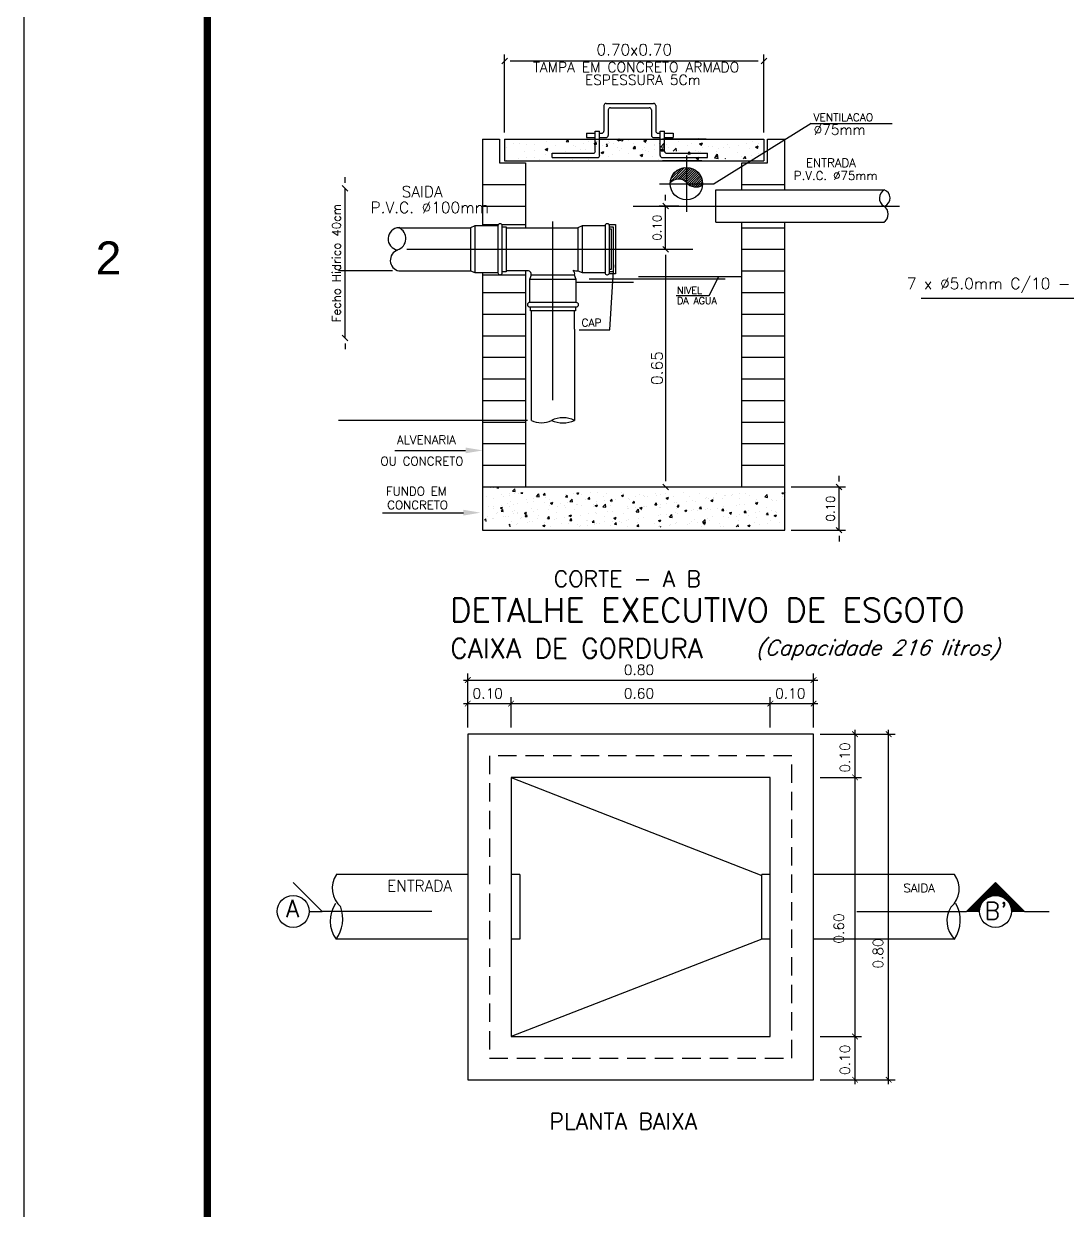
# Model space of a CAD drawing. Header units: millimetres. Extents: x 3923 to 4007, y 744 to 863.
# Drawn here: x 3923.03 to 3937.23, y 775.57 to 791.72 of the extents above; entities that cross this region are included whole.
import ezdxf
from ezdxf.enums import TextEntityAlignment as Align

# ---------------------------------------------------------------- set-up
doc = ezdxf.new("R2010")
doc.units = ezdxf.units.MM
doc.linetypes.add('CENTER2', pattern=[28.575, 19.05, -3.175, 3.175, -3.175])
doc.linetypes.add('HIDDEN', pattern=[0.375, 0.25, -0.125])
for name, color, linetype in [('A-LAYOUT', 7, 'Continuous'), ('DETALLHES_CAIXAS', 6, 'Continuous'), ("PRANCHA - PROJETU'S", 7, 'Continuous'), ('TXT_1', 2, 'Continuous'), ('TXT_2', 6, 'Continuous')]:
    doc.layers.add(name, color=color, linetype=linetype)
doc.styles.add('ADITIVOCAD', font='ROMANS.shx')
doc.styles.add('ARIAL', font='arial.ttf', dxfattribs={"height": 2})
doc.styles.add('ROMANS', font='romans__.ttf', dxfattribs={"height": 0.1})

# ---------------------------------------------------------------- blocks, each defined once
blk = doc.blocks.new('ADFSGASDFG')
at = {"layer": "PRANCHA - PROJETU'S", "color": 1}
blk.add_line((276.578, 107.346), (276.578, 47.946), dxfattribs=at)
at = {"layer": "PRANCHA - PROJETU'S", "color": 4, "const_width": 0.1}
blk.add_lwpolyline([(279.078, 106.346), (359.678, 106.346), (359.678, 48.946), (279.078, 48.946)], close=True, dxfattribs=at)
at = {"layer": "PRANCHA - PROJETU'S", "color": 50, "linetype": 'Continuous', "style": 'ARIAL'}
blk.add_text('2', height=0.45, dxfattribs=at).set_placement((277.732, 92.496), align=Align.MIDDLE)
blk = doc.blocks.new('*X1344')
at = {"color": 0}
for p, q in [((189.809, 137.783), (190.139, 138.114)), ((189.823, 137.85), (190.072, 138.1)), ((189.872, 137.952), (189.97, 138.051)), ((189.912, 137.834), (190.181, 138.103)), ((189.98, 137.849), (190.181, 138.05)), ((190.031, 137.847), (190.181, 137.997)), ((190.074, 137.837), (190.181, 137.944)), ((190.112, 137.821), (190.181, 137.891)), ((190.181, 138.103), (190.194, 138.116)), ((190.181, 138.05), (190.242, 138.111)), ((190.181, 137.997), (190.286, 138.101)), ((190.181, 137.944), (190.325, 138.087)), ((190.181, 137.891), (190.361, 138.07)), ((190.181, 137.838), (190.394, 138.05)), ((190.181, 137.785), (190.424, 138.027)), ((190.198, 137.749), (190.451, 138.001)), ((190.244, 137.741), (190.476, 137.973)), ((190.297, 137.741), (190.498, 137.942)), ((190.35, 137.741), (190.517, 137.908)), ((190.144, 137.801), (190.181, 137.838)), ((190.173, 137.776), (190.181, 137.785)), ((190.227, 137.724), (190.244, 137.741)), ((190.259, 137.703), (190.297, 137.741)), ((190.295, 137.686), (190.35, 137.741)), ((190.335, 137.673), (190.403, 137.741)), ((190.38, 137.665), (190.456, 137.741)), ((190.403, 137.741), (190.533, 137.871)), ((190.433, 137.665), (190.509, 137.741)), ((190.456, 137.741), (190.545, 137.831)), ((190.5, 137.679), (190.556, 137.735)), ((190.509, 137.741), (190.554, 137.786))]:
    blk.add_line(p, q, dxfattribs=at)
blk = doc.blocks.new('*X1342')
at = {"color": 0}
for p, q in [((101.59, 65.457), (101.923, 65.79)), ((102.251, 65.457), (101.919, 65.789)), ((101.608, 65.457), (101.932, 65.781)), ((101.626, 65.457), (101.941, 65.772)), ((101.643, 65.457), (101.95, 65.763)), ((101.661, 65.457), (101.958, 65.755)), ((101.827, 65.615), (101.787, 65.656)), ((101.839, 65.622), (101.795, 65.665)), ((101.851, 65.627), (101.804, 65.674)), ((101.864, 65.632), (101.813, 65.683)), ((101.878, 65.636), (101.822, 65.692)), ((101.892, 65.639), (101.831, 65.701)), ((101.908, 65.641), (101.84, 65.709)), ((101.847, 65.626), (101.967, 65.746)), ((101.925, 65.641), (101.848, 65.718)), ((101.944, 65.64), (101.857, 65.727)), ((101.966, 65.636), (101.866, 65.736)), ((101.874, 65.635), (101.976, 65.737)), ((101.993, 65.627), (101.875, 65.745)), ((102.035, 65.602), (101.884, 65.754)), ((102.198, 65.457), (101.893, 65.762)), ((101.897, 65.64), (101.985, 65.728)), ((102.216, 65.457), (101.901, 65.771)), ((102.233, 65.457), (101.91, 65.78)), ((101.916, 65.641), (101.994, 65.719)), ((101.933, 65.641), (102.003, 65.71)), ((101.949, 65.639), (102.011, 65.702)), ((101.964, 65.636), (102.02, 65.693)), ((101.978, 65.633), (102.029, 65.684)), ((101.991, 65.628), (102.038, 65.675)), ((102.003, 65.622), (102.047, 65.666)), ((102.015, 65.616), (102.056, 65.657)), ((102.025, 65.609), (102.065, 65.649)), ((101.703, 65.457), (101.645, 65.515)), ((101.721, 65.457), (101.654, 65.524)), ((101.737, 65.458), (101.663, 65.533)), ((101.738, 65.475), (101.672, 65.541)), ((101.679, 65.457), (101.753, 65.531)), ((101.74, 65.49), (101.68, 65.55)), ((101.744, 65.505), (101.689, 65.559)), ((101.748, 65.518), (101.698, 65.568)), ((101.753, 65.531), (101.707, 65.577)), ((101.759, 65.543), (101.716, 65.586)), ((101.765, 65.554), (101.725, 65.594)), ((101.772, 65.565), (101.733, 65.603)), ((101.78, 65.575), (101.742, 65.612)), ((101.788, 65.584), (101.751, 65.621)), ((101.797, 65.593), (101.76, 65.63)), ((101.807, 65.601), (101.769, 65.639)), ((101.817, 65.609), (101.778, 65.648)), ((102.036, 65.602), (102.073, 65.64)), ((102.045, 65.594), (102.082, 65.631)), ((102.054, 65.585), (102.091, 65.622)), ((102.062, 65.576), (102.1, 65.613)), ((102.18, 65.457), (102.067, 65.571)), ((102.07, 65.566), (102.109, 65.604)), ((102.077, 65.555), (102.118, 65.595)), ((102.084, 65.544), (102.126, 65.587)), ((102.09, 65.532), (102.135, 65.578)), ((102.163, 65.457), (102.092, 65.528)), ((102.095, 65.52), (102.144, 65.569)), ((102.099, 65.506), (102.153, 65.56)), ((102.102, 65.492), (102.162, 65.551)), ((102.105, 65.477), (102.171, 65.542)), ((102.106, 65.46), (102.179, 65.534)), ((102.121, 65.457), (102.188, 65.525)), ((102.138, 65.457), (102.197, 65.516)), ((101.597, 65.457), (101.592, 65.462)), ((101.615, 65.457), (101.601, 65.471)), ((101.632, 65.457), (101.61, 65.48)), ((101.65, 65.457), (101.619, 65.488)), ((101.668, 65.457), (101.627, 65.497)), ((101.685, 65.457), (101.636, 65.506)), ((101.696, 65.457), (101.744, 65.504)), ((101.714, 65.457), (101.739, 65.482)), ((101.732, 65.457), (101.737, 65.463)), ((102.145, 65.457), (102.1, 65.502)), ((102.127, 65.457), (102.104, 65.48)), ((102.109, 65.457), (102.106, 65.461)), ((102.156, 65.457), (102.206, 65.507)), ((102.174, 65.457), (102.215, 65.498)), ((102.191, 65.457), (102.224, 65.489)), ((102.209, 65.457), (102.232, 65.481)), ((102.227, 65.457), (102.241, 65.472)), ((102.244, 65.457), (102.25, 65.463))]:
    blk.add_line(p, q, dxfattribs=at)

msp = doc.modelspace()

# ---------------------------------------------------------------- linework, layer by layer
at = {"layer": 'A-LAYOUT', "linetype": 'ByBlock'}
for p, q in [((3929.612, 791.254), (3929.535, 791.177)), ((3929.574, 790.239), (3929.574, 791.304)), ((3929.65, 791.215), (3933.026, 791.215)), ((3933.065, 791.177), (3933.141, 791.254)), ((3933.103, 790.239), (3933.103, 791.304)), ((3927.402, 789.557), (3927.402, 789.633)), ((3927.364, 789.519), (3927.44, 789.442)), ((3927.402, 787.444), (3927.402, 789.48)), ((3931.765, 789.315), (3931.765, 789.392)), ((3931.943, 789.239), (3931.677, 789.239)), ((3931.727, 789.277), (3931.804, 789.201)), ((3931.765, 788.651), (3931.765, 789.239)), ((3931.694, 788.651), (3931.854, 788.651)), ((3931.694, 788.651), (3931.854, 788.651)), ((3931.804, 788.612), (3931.727, 788.689)), ((3931.804, 788.612), (3931.727, 788.689)), ((3931.765, 788.574), (3931.765, 785.492)), ((3931.765, 788.574), (3931.765, 788.498)), ((3928.047, 788.357), (3927.314, 788.357)), ((3927.44, 787.406), (3927.364, 787.482)), ((3927.402, 787.368), (3927.402, 787.291)), ((3929.886, 786.32), (3927.314, 786.32)), ((3934.125, 785.491), (3934.125, 785.567)), ((3931.727, 785.454), (3931.804, 785.377)), ((3931.757, 785.416), (3931.854, 785.416)), ((3933.474, 785.414), (3934.213, 785.414)), ((3934.087, 785.453), (3934.163, 785.376)), ((3934.125, 784.826), (3934.125, 785.414)), ((3934.163, 784.788), (3934.087, 784.864)), ((3933.474, 784.826), (3934.213, 784.826)), ((3934.125, 784.75), (3934.125, 784.673)), ((3929.014, 782.786), (3933.837, 782.786)), ((3929.073, 782.137), (3929.073, 782.874)), ((3933.778, 782.137), (3933.778, 782.874)), ((3929.014, 782.465), (3929.72, 782.465)), ((3929.073, 782.137), (3929.073, 782.553)), ((3929.602, 782.465), (3933.249, 782.465)), ((3929.661, 782.137), (3929.661, 782.553)), ((3929.661, 782.137), (3929.661, 782.553)), ((3933.131, 782.465), (3933.837, 782.465)), ((3933.19, 782.137), (3933.19, 782.553)), ((3933.19, 782.137), (3933.19, 782.553)), ((3933.778, 782.137), (3933.778, 782.553)), ((3933.867, 782.049), (3934.431, 782.049)), ((3933.867, 782.049), (3934.889, 782.049)), ((3934.343, 781.402), (3934.343, 782.107)), ((3934.8, 777.284), (3934.8, 782.107)), ((3934.343, 777.873), (3934.343, 781.519)), ((3933.867, 781.46), (3934.431, 781.46)), ((3933.867, 781.46), (3934.431, 781.46)), ((3933.867, 777.931), (3934.431, 777.931)), ((3933.867, 777.931), (3934.431, 777.931)), ((3934.343, 777.284), (3934.343, 777.99)), ((3933.867, 777.343), (3934.431, 777.343)), ((3933.867, 777.343), (3934.889, 777.343))]:
    msp.add_line(p, q, dxfattribs=at)
at = {"layer": 'A-LAYOUT'}
for p, q in [((3930.926, 790.607), (3930.926, 790.261)), ((3930.955, 790.637), (3931.602, 790.637)), ((3930.985, 790.548), (3930.985, 790.202)), ((3931.014, 790.578), (3931.543, 790.578)), ((3931.573, 790.548), (3931.573, 790.202)), ((3931.632, 790.607), (3931.632, 790.261)), ((3933.744, 790.362), (3932.426, 789.544)), ((3933.744, 790.362), (3934.846, 790.363)), ((3930.69, 790.232), (3930.808, 790.232)), ((3930.69, 790.232), (3930.69, 790.173)), ((3930.808, 790.261), (3930.867, 790.261)), ((3930.808, 789.988), (3930.808, 790.261)), ((3930.867, 789.929), (3930.867, 790.261)), ((3930.867, 790.232), (3930.896, 790.232)), ((3931.661, 790.232), (3931.69, 790.232)), ((3931.69, 790.261), (3931.749, 790.261)), ((3931.69, 789.929), (3931.69, 790.261)), ((3931.749, 789.988), (3931.749, 790.261)), ((3931.749, 790.232), (3931.867, 790.232)), ((3931.867, 790.232), (3931.867, 790.173)), ((3929.6, 790.041), (3929.6, 790.041)), ((3929.646, 790.146), (3929.646, 790.146)), ((3929.695, 790.091), (3929.695, 790.091)), ((3929.782, 790.089), (3929.782, 790.089)), ((3929.871, 790.078), (3929.871, 790.078)), ((3929.977, 790.079), (3929.977, 790.079)), ((3930.065, 790.147), (3930.065, 790.147)), ((3930.091, 790.142), (3930.091, 790.142)), ((3930.139, 790.112), (3930.139, 790.112)), ((3930.148, 790.139), (3930.148, 790.139)), ((3930.26, 790.068), (3930.26, 790.068)), ((3930.413, 790.117), (3930.439, 790.147)), ((3930.413, 790.117), (3930.445, 790.114)), ((3930.431, 790.127), (3930.431, 790.127)), ((3930.445, 790.114), (3930.439, 790.147)), ((3930.509, 790.069), (3930.509, 790.069)), ((3930.543, 790.056), (3930.543, 790.056)), ((3930.641, 790.087), (3930.641, 790.087)), ((3930.69, 790.173), (3930.808, 790.173)), ((3930.714, 790.115), (3930.714, 790.115)), ((3930.793, 790.084), (3930.819, 790.114)), ((3930.793, 790.084), (3930.825, 790.081)), ((3930.825, 790.081), (3930.819, 790.114)), ((3930.825, 790.044), (3930.825, 790.044)), ((3930.842, 790.113), (3930.842, 790.113)), ((3930.867, 790.173), (3930.955, 790.173)), ((3930.911, 790.063), (3930.911, 790.063)), ((3930.947, 790.047), (3930.947, 790.047)), ((3930.956, 790.071), (3930.97, 790.087)), ((3930.956, 790.056), (3930.976, 790.054)), ((3930.976, 790.054), (3930.97, 790.087)), ((3930.991, 790.123), (3930.991, 790.123)), ((3930.993, 790.093), (3930.993, 790.093)), ((3930.996, 790.103), (3930.996, 790.103)), ((3931.05, 790.097), (3931.05, 790.097)), ((3931.104, 790.146), (3931.124, 790.154)), ((3931.104, 790.146), (3931.13, 790.128)), ((3931.108, 790.032), (3931.108, 790.032)), ((3931.13, 790.128), (3931.139, 790.154)), ((3931.135, 790.135), (3931.153, 790.154)), ((3931.135, 790.135), (3931.182, 790.127)), ((3931.182, 790.127), (3931.179, 790.154)), ((3931.265, 790.13), (3931.265, 790.13)), ((3931.324, 790.024), (3931.35, 790.054)), ((3931.333, 790.085), (3931.333, 790.085)), ((3931.356, 790.021), (3931.35, 790.054)), ((3931.467, 790.128), (3931.504, 790.142)), ((3931.467, 790.128), (3931.493, 790.11)), ((3931.476, 790.042), (3931.476, 790.042)), ((3931.493, 790.11), (3931.504, 790.142)), ((3931.5, 790.086), (3931.5, 790.086)), ((3931.602, 790.173), (3931.69, 790.173)), ((3931.608, 790.06), (3931.608, 790.06)), ((3931.616, 790.073), (3931.616, 790.073)), ((3931.675, 790.089), (3931.675, 790.089)), ((3931.7, 790.047), (3931.741, 790.09)), ((3931.7, 790.047), (3931.747, 790.04)), ((3932.315, 790.151), (3931.723, 790.151)), ((3931.747, 790.04), (3931.741, 790.09)), ((3931.745, 790.155), (3931.745, 790.155)), ((3931.749, 790.173), (3931.867, 790.173)), ((3931.783, 790.074), (3931.783, 790.074)), ((3931.806, 790.043), (3931.806, 790.043)), ((3931.878, 790.172), (3931.878, 790.172)), ((3931.942, 790.123), (3931.942, 790.123)), ((3932.065, 790.062), (3932.065, 790.062)), ((3932.115, 790.096), (3932.115, 790.096)), ((3932.217, 790.163), (3932.217, 790.163)), ((3932.228, 790.086), (3932.265, 790.1)), ((3932.228, 790.086), (3932.254, 790.068)), ((3932.254, 790.068), (3932.265, 790.1)), ((3932.273, 790.034), (3932.273, 790.034)), ((3932.348, 790.05), (3932.348, 790.05)), ((3932.406, 790.051), (3932.406, 790.051)), ((3932.424, 790.149), (3932.424, 790.149)), ((3932.55, 790.033), (3932.55, 790.033)), ((3932.606, 790.078), (3932.606, 790.078)), ((3932.631, 790.038), (3932.631, 790.038)), ((3932.75, 790.058), (3932.75, 790.058)), ((3932.859, 790.086), (3932.859, 790.086)), ((3932.941, 790.122), (3932.941, 790.122)), ((3932.988, 790.043), (3933.025, 790.058)), ((3932.988, 790.043), (3933.015, 790.026)), ((3933.015, 790.025), (3933.025, 790.057)), ((3933.025, 790.097), (3933.025, 790.097)), ((3929.761, 789.882), (3929.761, 789.882)), ((3929.841, 789.981), (3929.841, 789.981)), ((3929.865, 789.902), (3929.865, 789.902)), ((3929.974, 789.999), (3929.974, 789.999)), ((3929.985, 789.904), (3929.985, 789.904)), ((3930.043, 789.87), (3930.043, 789.87)), ((3930.127, 790.011), (3930.164, 790.026)), ((3930.127, 790.011), (3930.153, 789.994)), ((3930.132, 789.936), (3930.132, 789.936)), ((3930.153, 789.993), (3930.164, 790.025)), ((3930.174, 790.025), (3930.174, 790.025)), ((3930.22, 789.9), (3930.22, 789.959)), ((3930.22, 789.959), (3930.779, 789.959)), ((3930.22, 789.9), (3930.838, 789.9)), ((3930.293, 789.957), (3930.293, 789.957)), ((3930.407, 789.976), (3930.407, 789.976)), ((3930.502, 789.878), (3930.502, 789.878)), ((3930.602, 790.01), (3930.602, 790.01)), ((3930.679, 790.013), (3930.679, 790.013)), ((3930.702, 789.904), (3930.702, 789.904)), ((3930.712, 789.877), (3930.712, 789.877)), ((3930.888, 789.969), (3930.925, 789.983)), ((3930.888, 789.969), (3930.908, 789.955)), ((3930.915, 789.955), (3930.925, 789.983)), ((3930.987, 789.917), (3930.987, 789.917)), ((3931.037, 789.948), (3931.037, 789.948)), ((3931.141, 789.998), (3931.141, 789.998)), ((3931.162, 790.026), (3931.162, 790.026)), ((3931.259, 789.954), (3931.259, 789.954)), ((3931.324, 790.024), (3931.356, 790.021)), ((3931.42, 789.933), (3931.457, 789.947)), ((3931.42, 789.933), (3931.446, 789.915)), ((3931.445, 790.014), (3931.445, 790.014)), ((3931.446, 789.915), (3931.457, 789.947)), ((3931.497, 789.99), (3931.497, 789.99)), ((3931.526, 789.988), (3931.526, 789.988)), ((3931.587, 789.913), (3931.587, 789.913)), ((3931.612, 790.015), (3931.612, 790.015)), ((3931.67, 789.878), (3931.67, 789.878)), ((3931.689, 789.986), (3931.711, 790.012)), ((3931.704, 789.991), (3931.729, 790.021)), ((3931.704, 789.991), (3931.736, 789.988)), ((3931.716, 789.986), (3931.711, 790.012)), ((3931.72, 789.9), (3932.337, 789.9)), ((3931.727, 790.002), (3931.727, 790.002)), ((3931.736, 789.988), (3931.729, 790.021)), ((3931.779, 789.959), (3932.337, 789.959)), ((3931.869, 789.986), (3931.908, 790.027)), ((3931.894, 790.003), (3931.894, 790.003)), ((3931.912, 789.986), (3931.908, 790.027)), ((3931.939, 789.99), (3931.939, 789.99)), ((3932.065, 789.949), (3932.091, 789.979)), ((3932.065, 789.949), (3932.097, 789.946)), ((3932.066, 789.889), (3932.066, 789.889)), ((3932.097, 789.946), (3932.091, 789.979)), ((3932.177, 789.991), (3932.177, 789.991)), ((3932.181, 789.891), (3932.213, 789.903)), ((3932.181, 789.891), (3932.207, 789.873)), ((3932.207, 789.873), (3932.217, 789.903)), ((3932.211, 789.987), (3932.211, 789.987)), ((3932.242, 789.98), (3932.242, 789.98)), ((3932.337, 789.9), (3932.337, 789.959)), ((3932.431, 789.896), (3932.473, 789.939)), ((3932.431, 789.896), (3932.479, 789.889)), ((3932.445, 789.915), (3932.471, 789.946)), ((3932.445, 789.915), (3932.477, 789.913)), ((3932.46, 789.979), (3932.46, 789.979)), ((3932.477, 789.912), (3932.471, 789.946)), ((3932.479, 789.889), (3932.473, 789.939)), ((3932.482, 790.024), (3932.482, 790.024)), ((3932.574, 789.884), (3932.581, 789.887)), ((3932.58, 789.884), (3932.581, 789.887)), ((3932.742, 789.967), (3932.742, 789.967)), ((3932.801, 789.913), (3932.801, 789.913)), ((3932.826, 789.884), (3932.85, 789.912)), ((3932.855, 789.884), (3932.85, 789.912)), ((3932.913, 790.026), (3932.913, 790.026)), ((3932.934, 789.93), (3932.934, 789.93)), ((3933.018, 789.921), (3933.018, 789.921)), ((3933.025, 789.955), (3933.025, 789.955)), ((3929.593, 789.865), (3929.593, 789.865)), ((3929.715, 789.853), (3929.719, 789.855)), ((3929.719, 789.853), (3929.719, 789.855)), ((3930.326, 789.858), (3930.326, 789.858)), ((3930.369, 789.86), (3930.369, 789.86)), ((3931.278, 789.86), (3931.278, 789.86)), ((3932.256, 789.857), (3931.723, 789.857)), ((3932.449, 789.459), (3934.743, 789.459)), ((3932.449, 789.018), (3932.449, 789.459)), ((3929.17, 788.968), (3929.17, 788.333)), ((3929.271, 788.989), (3929.488, 788.989)), ((3930.628, 788.968), (3930.628, 788.333)), ((3932.449, 789.018), (3934.743, 789.018)), ((3931.007, 787.554), (3931.061, 788.44)), ((3931.396, 788.279), (3932.8, 788.279)), ((3932.359, 788.021), (3932.49, 788.279)), ((3930.549, 788.238), (3929.914, 788.238)), ((3930.549, 788.203), (3931.33, 788.203)), ((3930.725, 788.247), (3932.574, 788.247)), ((3931.907, 788.021), (3932.359, 788.021)), ((3935.243, 787.983), (3937.851, 787.983)), ((3929.937, 787.814), (3929.937, 786.321)), ((3930.526, 787.561), (3930.526, 787.814)), ((3930.526, 787.561), (3930.526, 786.321)), ((3930.588, 787.554), (3931.007, 787.554)), ((3928.079, 785.912), (3929.043, 785.912)), ((3929.378, 785.402), (3929.378, 785.402)), ((3929.428, 785.403), (3929.428, 785.403)), ((3929.468, 785.403), (3929.476, 785.412)), ((3929.468, 785.403), (3929.494, 785.401)), ((3929.494, 785.401), (3929.492, 785.412)), ((3929.68, 785.357), (3929.713, 785.391)), ((3929.68, 785.357), (3929.718, 785.351)), ((3929.718, 785.351), (3929.713, 785.391)), ((3929.331, 785.29), (3929.331, 785.29)), ((3929.423, 785.262), (3929.423, 785.262)), ((3929.538, 785.311), (3929.538, 785.311)), ((3929.557, 785.28), (3929.557, 785.28)), ((3929.607, 785.192), (3929.607, 785.192)), ((3929.64, 785.292), (3929.64, 785.292)), ((3929.644, 785.325), (3929.644, 785.325)), ((3929.658, 785.219), (3929.658, 785.219)), ((3929.705, 785.331), (3929.705, 785.331)), ((3929.75, 785.191), (3929.75, 785.191)), ((3929.756, 785.332), (3929.756, 785.332)), ((3929.796, 785.332), (3929.804, 785.341)), ((3929.796, 785.332), (3929.821, 785.33)), ((3929.821, 785.329), (3929.819, 785.341)), ((3929.866, 785.24), (3929.866, 785.24)), ((3929.884, 785.209), (3929.884, 785.209)), ((3929.968, 785.221), (3929.968, 785.221)), ((3929.972, 785.254), (3929.972, 785.254)), ((3930.008, 785.286), (3930.041, 785.32)), ((3930.008, 785.286), (3930.045, 785.28)), ((3930.045, 785.28), (3930.041, 785.32)), ((3930.1, 785.305), (3930.12, 785.33)), ((3930.1, 785.305), (3930.125, 785.303)), ((3930.11, 785.2), (3930.11, 785.2)), ((3930.125, 785.303), (3930.12, 785.329)), ((3930.132, 785.275), (3930.132, 785.275)), ((3930.182, 785.248), (3930.182, 785.248)), ((3930.199, 785.195), (3930.229, 785.207)), ((3930.199, 785.195), (3930.22, 785.181)), ((3930.22, 785.181), (3930.229, 785.207)), ((3930.336, 785.19), (3930.336, 785.19)), ((3930.4, 785.31), (3930.4, 785.31)), ((3930.402, 785.279), (3930.402, 785.279)), ((3930.403, 785.279), (3930.424, 785.303)), ((3930.403, 785.279), (3930.429, 785.276)), ((3930.429, 785.276), (3930.424, 785.303)), ((3930.428, 785.206), (3930.428, 785.206)), ((3930.46, 785.216), (3930.493, 785.25)), ((3930.46, 785.216), (3930.497, 785.21)), ((3930.497, 785.21), (3930.493, 785.25)), ((3930.506, 785.324), (3930.506, 785.324)), ((3930.555, 785.332), (3930.578, 785.341)), ((3930.555, 785.332), (3930.576, 785.318)), ((3930.576, 785.318), (3930.584, 785.341)), ((3930.619, 785.309), (3930.619, 785.309)), ((3930.675, 785.248), (3930.675, 785.248)), ((3930.707, 785.252), (3930.728, 785.276)), ((3930.707, 785.252), (3930.732, 785.25)), ((3930.732, 785.25), (3930.728, 785.276)), ((3930.736, 785.339), (3930.736, 785.339)), ((3930.822, 785.214), (3930.822, 785.214)), ((3930.828, 785.195), (3930.828, 785.195)), ((3930.833, 785.336), (3930.833, 785.336)), ((3930.922, 785.29), (3930.922, 785.29)), ((3930.928, 785.228), (3930.928, 785.228)), ((3930.962, 785.329), (3930.962, 785.329)), ((3931.011, 785.225), (3931.031, 785.25)), ((3931.011, 785.225), (3931.036, 785.223)), ((3931.024, 785.197), (3931.024, 785.197)), ((3931.036, 785.223), (3931.031, 785.25)), ((3931.048, 785.227), (3931.048, 785.227)), ((3931.088, 785.249), (3931.088, 785.249)), ((3931.164, 785.298), (3931.193, 785.309)), ((3931.164, 785.298), (3931.185, 785.284)), ((3931.169, 785.333), (3931.169, 785.333)), ((3931.185, 785.284), (3931.193, 785.309)), ((3931.188, 785.32), (3931.188, 785.32)), ((3931.265, 785.257), (3931.265, 785.257)), ((3931.271, 785.24), (3931.271, 785.24)), ((3931.315, 785.199), (3931.335, 785.223)), ((3931.315, 785.199), (3931.34, 785.197)), ((3931.34, 785.197), (3931.335, 785.223)), ((3931.356, 785.284), (3931.356, 785.284)), ((3931.414, 785.31), (3931.414, 785.31)), ((3931.462, 785.298), (3931.462, 785.298)), ((3931.479, 785.284), (3931.479, 785.284)), ((3931.518, 785.282), (3931.518, 785.282)), ((3931.618, 785.172), (3931.639, 785.197)), ((3931.622, 785.319), (3931.622, 785.319)), ((3931.644, 785.17), (3931.639, 785.197)), ((3931.64, 785.301), (3931.64, 785.301)), ((3931.699, 785.316), (3931.699, 785.316)), ((3931.765, 785.325), (3931.765, 785.325)), ((3931.772, 785.264), (3931.802, 785.276)), ((3931.772, 785.264), (3931.793, 785.25)), ((3931.778, 785.187), (3931.778, 785.187)), ((3931.793, 785.25), (3931.802, 785.275)), ((3931.866, 785.291), (3931.866, 785.291)), ((3931.884, 785.201), (3931.884, 785.201)), ((3931.911, 785.205), (3931.911, 785.205)), ((3932.003, 785.339), (3932.003, 785.339)), ((3932.045, 785.222), (3932.045, 785.222)), ((3932.092, 785.282), (3932.092, 785.282)), ((3932.125, 785.232), (3932.125, 785.232)), ((3932.173, 785.219), (3932.173, 785.219)), ((3932.229, 785.329), (3932.229, 785.329)), ((3932.312, 785.257), (3932.312, 785.257)), ((3932.319, 785.272), (3932.319, 785.272)), ((3932.345, 785.264), (3932.345, 785.264)), ((3932.381, 785.23), (3932.41, 785.242)), ((3932.381, 785.23), (3932.402, 785.216)), ((3932.402, 785.216), (3932.41, 785.242)), ((3932.418, 785.271), (3932.418, 785.271)), ((3932.42, 785.261), (3932.42, 785.261)), ((3932.455, 785.319), (3932.455, 785.319)), ((3932.545, 785.263), (3932.545, 785.263)), ((3932.563, 785.293), (3932.563, 785.293)), ((3932.579, 785.292), (3932.579, 785.292)), ((3932.667, 785.304), (3932.667, 785.304)), ((3932.681, 785.31), (3932.681, 785.31)), ((3932.771, 785.253), (3932.771, 785.253)), ((3932.777, 785.32), (3932.777, 785.32)), ((3932.846, 785.328), (3932.846, 785.328)), ((3932.907, 785.3), (3932.907, 785.3)), ((3932.989, 785.196), (3933.019, 785.208)), ((3932.989, 785.196), (3933.01, 785.182)), ((3932.991, 785.211), (3932.991, 785.211)), ((3932.997, 785.244), (3932.997, 785.244)), ((3933.001, 785.196), (3933.001, 785.196)), ((3933.01, 785.182), (3933.019, 785.208)), ((3933.115, 785.278), (3933.148, 785.312)), ((3933.115, 785.278), (3933.153, 785.272)), ((3933.134, 785.291), (3933.134, 785.291)), ((3933.153, 785.272), (3933.148, 785.312)), ((3933.209, 785.241), (3933.209, 785.241)), ((3933.223, 785.234), (3933.223, 785.234)), ((3933.269, 785.231), (3933.269, 785.231)), ((3933.345, 785.333), (3933.366, 785.341)), ((3933.345, 785.333), (3933.366, 785.319)), ((3933.36, 785.281), (3933.36, 785.281)), ((3933.366, 785.319), (3933.374, 785.341)), ((3933.375, 785.245), (3933.375, 785.245)), ((3933.382, 785.331), (3933.39, 785.341)), ((3933.382, 785.331), (3933.394, 785.33)), ((3927.912, 785.064), (3929.012, 785.064)), ((3929.36, 785.15), (3929.36, 785.15)), ((3929.418, 785.121), (3929.418, 785.121)), ((3929.427, 785.144), (3929.427, 785.144)), ((3929.462, 785.057), (3929.462, 785.057)), ((3929.474, 785.064), (3929.474, 785.064)), ((3929.516, 785.13), (3929.546, 785.141)), ((3929.516, 785.13), (3929.537, 785.116)), ((3929.527, 785.084), (3929.548, 785.109)), ((3929.527, 785.084), (3929.553, 785.082)), ((3929.533, 785.158), (3929.533, 785.158)), ((3929.537, 785.116), (3929.546, 785.141)), ((3929.553, 785.082), (3929.548, 785.109)), ((3929.635, 785.151), (3929.635, 785.151)), ((3929.687, 785.078), (3929.687, 785.078)), ((3929.693, 785.179), (3929.693, 785.179)), ((3929.701, 785.054), (3929.701, 785.054)), ((3929.709, 785.099), (3929.709, 785.099)), ((3929.745, 785.05), (3929.745, 785.05)), ((3929.754, 785.073), (3929.754, 785.073)), ((3929.843, 785.059), (3929.873, 785.07)), ((3929.843, 785.059), (3929.864, 785.045)), ((3929.855, 785.013), (3929.875, 785.038)), ((3929.86, 785.087), (3929.86, 785.087)), ((3929.864, 785.045), (3929.873, 785.07)), ((3929.88, 785.011), (3929.875, 785.037)), ((3929.934, 785.121), (3929.934, 785.121)), ((3929.963, 785.08), (3929.963, 785.08)), ((3930.021, 785.108), (3930.021, 785.108)), ((3930.036, 785.028), (3930.036, 785.028)), ((3930.177, 785.107), (3930.177, 785.107)), ((3930.181, 785.163), (3930.181, 785.163)), ((3930.283, 785.07), (3930.283, 785.07)), ((3930.288, 785.143), (3930.288, 785.143)), ((3930.394, 785.157), (3930.394, 785.157)), ((3930.397, 785.138), (3930.397, 785.138)), ((3930.452, 785.025), (3930.482, 785.036)), ((3930.452, 785.025), (3930.473, 785.011)), ((3930.473, 785.011), (3930.482, 785.036)), ((3930.53, 785.113), (3930.53, 785.113)), ((3930.555, 785.178), (3930.555, 785.178)), ((3930.563, 785.181), (3930.563, 785.181)), ((3930.609, 785.027), (3930.609, 785.027)), ((3930.614, 785.168), (3930.614, 785.168)), ((3930.711, 785.047), (3930.711, 785.047)), ((3930.777, 785.155), (3930.777, 785.155)), ((3930.789, 785.171), (3930.789, 785.171)), ((3930.808, 785.161), (3930.837, 785.173)), ((3930.808, 785.161), (3930.829, 785.147)), ((3930.817, 785.06), (3930.817, 785.06)), ((3930.823, 785.054), (3930.823, 785.054)), ((3930.829, 785.147), (3930.837, 785.173)), ((3930.912, 785.145), (3930.945, 785.18)), ((3930.912, 785.145), (3930.949, 785.14)), ((3930.949, 785.14), (3930.945, 785.18)), ((3930.977, 785.082), (3930.977, 785.082)), ((3931.015, 785.162), (3931.015, 785.162)), ((3931.043, 785.086), (3931.043, 785.086)), ((3931.186, 785.049), (3931.186, 785.049)), ((3931.241, 785.152), (3931.241, 785.152)), ((3931.245, 785.117), (3931.245, 785.117)), ((3931.26, 785.116), (3931.26, 785.116)), ((3931.351, 785.131), (3931.351, 785.131)), ((3931.364, 785.075), (3931.397, 785.11)), ((3931.364, 785.075), (3931.401, 785.069)), ((3931.401, 785.069), (3931.397, 785.11)), ((3931.416, 785.128), (3931.446, 785.139)), ((3931.416, 785.128), (3931.437, 785.113)), ((3931.433, 785.092), (3931.433, 785.092)), ((3931.437, 785.113), (3931.446, 785.139)), ((3931.467, 785.142), (3931.467, 785.142)), ((3931.474, 785.143), (3931.474, 785.143)), ((3931.511, 785.152), (3931.511, 785.152)), ((3931.618, 785.172), (3931.644, 785.17)), ((3931.68, 785.134), (3931.68, 785.134)), ((3931.689, 785.034), (3931.689, 785.034)), ((3931.693, 785.133), (3931.693, 785.133)), ((3931.694, 785.175), (3931.694, 785.175)), ((3931.773, 785.034), (3931.773, 785.034)), ((3931.816, 785.005), (3931.849, 785.04)), ((3931.853, 784.999), (3931.849, 785.04)), ((3931.906, 785.064), (3931.906, 785.064)), ((3931.919, 785.123), (3931.919, 785.123)), ((3931.922, 785.146), (3931.943, 785.17)), ((3931.922, 785.146), (3931.947, 785.144)), ((3931.926, 785.176), (3931.926, 785.176)), ((3931.933, 785.055), (3931.933, 785.055)), ((3931.947, 785.143), (3931.943, 785.17)), ((3932.025, 785.094), (3932.055, 785.105)), ((3932.025, 785.094), (3932.046, 785.079)), ((3932.046, 785.079), (3932.055, 785.105)), ((3932.12, 785.091), (3932.12, 785.091)), ((3932.145, 785.114), (3932.145, 785.114)), ((3932.201, 785.09), (3932.201, 785.09)), ((3932.226, 785.119), (3932.246, 785.143)), ((3932.226, 785.119), (3932.251, 785.117)), ((3932.251, 785.117), (3932.246, 785.143)), ((3932.307, 785.104), (3932.307, 785.104)), ((3932.34, 785.123), (3932.34, 785.123)), ((3932.371, 785.104), (3932.371, 785.104)), ((3932.467, 785.125), (3932.467, 785.125)), ((3932.53, 785.093), (3932.55, 785.117)), ((3932.53, 785.093), (3932.555, 785.09)), ((3932.555, 785.09), (3932.55, 785.117)), ((3932.558, 785.152), (3932.558, 785.152)), ((3932.597, 785.095), (3932.597, 785.095)), ((3932.634, 785.06), (3932.663, 785.071)), ((3932.634, 785.06), (3932.655, 785.046)), ((3932.65, 785.051), (3932.65, 785.051)), ((3932.655, 785.045), (3932.663, 785.071)), ((3932.735, 785.161), (3932.735, 785.161)), ((3932.766, 785.039), (3932.766, 785.039)), ((3932.771, 785.18), (3932.771, 785.18)), ((3932.823, 785.085), (3932.823, 785.085)), ((3932.833, 785.066), (3932.854, 785.09)), ((3932.833, 785.066), (3932.859, 785.064)), ((3932.841, 785.175), (3932.841, 785.175)), ((3932.859, 785.064), (3932.854, 785.09)), ((3932.89, 785.029), (3932.89, 785.029)), ((3932.897, 785.093), (3932.897, 785.093)), ((3932.986, 785.07), (3932.986, 785.07)), ((3933.049, 785.076), (3933.049, 785.076)), ((3933.137, 785.039), (3933.158, 785.064)), ((3933.137, 785.039), (3933.162, 785.037)), ((3933.144, 785.136), (3933.144, 785.136)), ((3933.157, 785.064), (3933.157, 785.064)), ((3933.162, 785.037), (3933.158, 785.064)), ((3933.204, 785.1), (3933.204, 785.1)), ((3933.242, 785.026), (3933.272, 785.037)), ((3933.242, 785.026), (3933.263, 785.012)), ((3933.245, 785.043), (3933.245, 785.043)), ((3933.263, 785.078), (3933.263, 785.078)), ((3933.263, 785.012), (3933.272, 785.037)), ((3933.275, 785.066), (3933.275, 785.066)), ((3933.391, 785.178), (3933.391, 785.178)), ((3929.302, 784.963), (3929.317, 784.979)), ((3929.316, 784.977), (3929.316, 784.977)), ((3929.322, 784.942), (3929.318, 784.979)), ((3929.338, 785.017), (3929.338, 785.017)), ((3929.413, 784.98), (3929.413, 784.98)), ((3929.422, 784.991), (3929.422, 784.991)), ((3929.564, 785.007), (3929.564, 785.007)), ((3929.582, 785.012), (3929.582, 785.012)), ((3929.63, 785.01), (3929.63, 785.01)), ((3929.63, 784.892), (3929.645, 784.907)), ((3929.643, 784.906), (3929.643, 784.906)), ((3929.649, 784.87), (3929.645, 784.907)), ((3929.665, 784.946), (3929.665, 784.946)), ((3929.74, 784.909), (3929.74, 784.909)), ((3929.749, 784.92), (3929.749, 784.92)), ((3929.789, 784.985), (3929.789, 784.985)), ((3929.802, 784.993), (3929.802, 784.993)), ((3929.855, 785.013), (3929.88, 785.011)), ((3929.891, 784.936), (3929.891, 784.936)), ((3929.909, 784.941), (3929.909, 784.941)), ((3929.958, 784.939), (3929.958, 784.939)), ((3930.028, 784.983), (3930.028, 784.983)), ((3930.096, 784.888), (3930.126, 784.9)), ((3930.096, 784.888), (3930.117, 784.874)), ((3930.117, 784.926), (3930.117, 784.926)), ((3930.117, 784.874), (3930.126, 784.9)), ((3930.158, 784.987), (3930.179, 785.011)), ((3930.158, 784.987), (3930.184, 784.984)), ((3930.171, 784.966), (3930.171, 784.966)), ((3930.177, 784.976), (3930.177, 784.976)), ((3930.184, 784.984), (3930.179, 785.011)), ((3930.198, 784.88), (3930.198, 784.88)), ((3930.254, 784.974), (3930.254, 784.974)), ((3930.283, 784.99), (3930.283, 784.99)), ((3930.343, 784.917), (3930.343, 784.917)), ((3930.391, 784.998), (3930.391, 784.998)), ((3930.443, 785.011), (3930.443, 785.011)), ((3930.445, 784.922), (3930.445, 784.922)), ((3930.462, 784.96), (3930.483, 784.984)), ((3930.462, 784.96), (3930.487, 784.958)), ((3930.48, 784.964), (3930.48, 784.964)), ((3930.487, 784.958), (3930.483, 784.984)), ((3930.569, 784.907), (3930.569, 784.907)), ((3930.599, 784.88), (3930.599, 784.88)), ((3930.604, 784.886), (3930.604, 784.886)), ((3930.692, 784.964), (3930.692, 784.964)), ((3930.705, 784.893), (3930.705, 784.893)), ((3930.706, 784.955), (3930.706, 784.955)), ((3930.766, 784.933), (3930.786, 784.958)), ((3930.766, 784.933), (3930.791, 784.931)), ((3930.791, 784.931), (3930.786, 784.958)), ((3930.795, 784.898), (3930.795, 784.898)), ((3930.818, 784.913), (3930.818, 784.913)), ((3930.866, 784.915), (3930.866, 784.915)), ((3930.932, 784.945), (3930.932, 784.945)), ((3930.939, 785.007), (3930.939, 785.007)), ((3931.021, 784.888), (3931.021, 784.888)), ((3931.038, 784.945), (3931.038, 784.945)), ((3931.06, 784.991), (3931.09, 785.002)), ((3931.06, 784.991), (3931.082, 784.977)), ((3931.07, 784.907), (3931.09, 784.931)), ((3931.07, 784.907), (3931.095, 784.905)), ((3931.082, 784.977), (3931.09, 785.002)), ((3931.095, 784.905), (3931.09, 784.931)), ((3931.133, 784.95), (3931.133, 784.95)), ((3931.158, 784.936), (3931.158, 784.936)), ((3931.239, 784.964), (3931.239, 784.964)), ((3931.248, 784.879), (3931.248, 784.879)), ((3931.255, 784.975), (3931.255, 784.975)), ((3931.373, 784.88), (3931.394, 784.905)), ((3931.373, 784.88), (3931.399, 784.878)), ((3931.384, 784.926), (3931.384, 784.926)), ((3931.399, 784.878), (3931.394, 784.905)), ((3931.4, 784.985), (3931.4, 784.985)), ((3931.469, 785.002), (3931.469, 785.002)), ((3931.61, 784.916), (3931.61, 784.916)), ((3931.662, 784.881), (3931.662, 784.881)), ((3931.667, 785.02), (3931.667, 785.02)), ((3931.669, 784.957), (3931.699, 784.968)), ((3931.669, 784.957), (3931.69, 784.943)), ((3931.684, 784.893), (3931.684, 784.893)), ((3931.69, 784.943), (3931.699, 784.968)), ((3931.691, 784.87), (3931.698, 784.878)), ((3931.699, 784.87), (3931.698, 784.878)), ((3931.816, 785.005), (3931.853, 784.999)), ((3931.822, 784.888), (3931.822, 784.888)), ((3931.836, 784.907), (3931.836, 784.907)), ((3931.901, 784.923), (3931.901, 784.923)), ((3931.909, 784.924), (3931.909, 784.924)), ((3932.063, 784.897), (3932.063, 784.897)), ((3932.089, 784.923), (3932.089, 784.923)), ((3932.115, 784.95), (3932.115, 784.95)), ((3932.156, 784.966), (3932.156, 784.966)), ((3932.195, 784.937), (3932.195, 784.937)), ((3932.257, 784.873), (3932.257, 784.873)), ((3932.268, 784.935), (3932.301, 784.97)), ((3932.268, 784.935), (3932.305, 784.929)), ((3932.278, 784.923), (3932.307, 784.935)), ((3932.278, 784.923), (3932.299, 784.909)), ((3932.289, 784.888), (3932.289, 784.888)), ((3932.299, 784.909), (3932.307, 784.934)), ((3932.305, 784.929), (3932.301, 784.969)), ((3932.335, 784.982), (3932.335, 784.982)), ((3932.356, 784.958), (3932.356, 784.958)), ((3932.403, 785.009), (3932.403, 785.009)), ((3932.504, 784.916), (3932.504, 784.916)), ((3932.515, 784.878), (3932.515, 784.878)), ((3932.547, 784.87), (3932.547, 784.87)), ((3932.552, 785.011), (3932.552, 785.011)), ((3932.623, 784.994), (3932.623, 784.994)), ((3932.725, 784.87), (3932.752, 784.899)), ((3932.729, 785.008), (3932.729, 785.008)), ((3932.751, 784.958), (3932.751, 784.958)), ((3932.756, 784.87), (3932.753, 784.899)), ((3932.761, 784.898), (3932.761, 784.898)), ((3932.886, 784.889), (3932.916, 784.901)), ((3932.886, 784.889), (3932.907, 784.875)), ((3932.907, 784.875), (3932.916, 784.901)), ((3932.981, 784.929), (3932.981, 784.929)), ((3932.998, 785), (3932.998, 785)), ((3933.046, 784.897), (3933.046, 784.897)), ((3933.152, 784.911), (3933.152, 784.911)), ((3933.199, 784.959), (3933.199, 784.959)), ((3933.312, 784.932), (3933.312, 784.932)), ((3929.661, 781.46), (3933.073, 780.125)), ((3929.073, 780.137), (3927.283, 780.137)), ((3929.779, 780.137), (3929.661, 780.137)), ((3929.779, 780.137), (3929.779, 779.255)), ((3933.073, 779.255), (3933.073, 780.137)), ((3933.19, 780.137), (3933.073, 780.137)), ((3935.698, 780.137), (3933.778, 780.137)), ((3929.073, 779.255), (3927.283, 779.255)), ((3933.073, 779.256), (3929.661, 777.931)), ((3929.779, 779.255), (3929.661, 779.255)), ((3933.19, 779.255), (3933.073, 779.255)), ((3935.698, 779.255), (3933.778, 779.255))]:
    msp.add_line(p, q, dxfattribs=at)
at = {"layer": 'A-LAYOUT', "linetype": 'CENTER2'}
for p, q in [((3932.048, 789.926), (3932.048, 789.162)), ((3931.683, 789.544), (3932.426, 789.544)), ((3931.323, 789.239), (3934.947, 789.239)), ((3930.232, 786.594), (3930.232, 789.028)), ((3928.241, 788.651), (3932.137, 788.651))]:
    msp.add_line(p, q, dxfattribs=at)
at = {"layer": 'A-LAYOUT', "linetype": 'HIDDEN'}
for p, q in [((3929.367, 781.755), (3929.367, 777.637)), ((3933.484, 781.755), (3929.367, 781.755)), ((3933.484, 777.637), (3933.484, 781.755)), ((3929.367, 777.637), (3933.484, 777.637))]:
    msp.add_line(p, q, dxfattribs=at)
at = {"layer": 'A-LAYOUT'}
for points in [[(3928.136, 788.945), (3929.111, 788.945)], [(3929.482, 788.968), (3929.17, 788.968), (3929.111, 788.945), (3929.111, 788.357), (3929.17, 788.333), (3929.482, 788.333)], [(3929.541, 788.956), (3929.594, 788.956), (3929.594, 788.345), (3929.541, 788.345)], [(3929.594, 788.945), (3930.569, 788.945)], [(3930.94, 788.968), (3930.628, 788.968), (3930.569, 788.945), (3930.569, 788.357), (3930.628, 788.333), (3930.94, 788.333)], [(3930.999, 788.986), (3931.081, 788.986), (3931.081, 788.315), (3930.999, 788.315)], [(3930.999, 788.956), (3931.052, 788.956), (3931.052, 788.345), (3930.999, 788.345)], [(3930.999, 788.927), (3931.022, 788.927), (3931.022, 788.374), (3930.999, 788.374)], [(3928.136, 788.357), (3929.111, 788.357)], [(3930.549, 787.926), (3930.549, 788.238), (3930.526, 788.297), (3929.937, 788.297), (3929.914, 788.238), (3929.914, 787.926)], [(3930.537, 787.867), (3930.537, 787.814), (3929.926, 787.814), (3929.926, 787.867)]]:
    msp.add_lwpolyline(points, dxfattribs=at)
for points in [[(3929.508, 788.305), (3929.514, 788.305, 0.414214), (3929.541, 788.331), (3929.541, 788.972, 0.414214), (3929.514, 788.998), (3929.508, 788.998, 0.414214), (3929.482, 788.972), (3929.482, 788.331, 0.414214)], [(3930.966, 788.305), (3930.972, 788.305, 0.414214), (3930.999, 788.331), (3930.999, 788.972, 0.414214), (3930.972, 788.998), (3930.966, 788.998, 0.414214), (3930.94, 788.972), (3930.94, 788.331, 0.414214)], [(3929.885, 787.899), (3929.885, 787.893, 0.414214), (3929.912, 787.867), (3930.553, 787.867, 0.414214), (3930.579, 787.893), (3930.579, 787.899, 0.414214), (3930.553, 787.926), (3929.912, 787.926, 0.414214)]]:
    msp.add_lwpolyline(points, format="xyb", close=True, dxfattribs=at)
for points in [[(3929.937, 788.297), (3929.937, 788.323, 0.193767), (3929.9, 788.357), (3929.594, 788.357)], [(3930.526, 788.297, 0.249457), (3930.506, 788.367, 0.160647), (3930.569, 788.357)]]:
    msp.add_lwpolyline(points, format="xyb", dxfattribs=at)
at = {"layer": 'A-LAYOUT', "linetype": 'ByBlock', "const_width": 0.0115}
for points in [[(3929.111, 782.824), (3929.035, 782.748)], [(3933.74, 782.748), (3933.817, 782.824)], [(3929.111, 782.503), (3929.035, 782.427)], [(3929.699, 782.503), (3929.623, 782.427)], [(3929.623, 782.427), (3929.699, 782.503)], [(3933.229, 782.503), (3933.152, 782.427)], [(3933.152, 782.427), (3933.229, 782.503)], [(3933.74, 782.427), (3933.817, 782.503)], [(3934.381, 782.01), (3934.305, 782.087)], [(3934.839, 782.01), (3934.762, 782.087)], [(3934.381, 781.422), (3934.305, 781.499)], [(3934.305, 781.499), (3934.381, 781.422)], [(3934.305, 777.97), (3934.381, 777.893)], [(3934.381, 777.893), (3934.305, 777.97)], [(3934.305, 777.381), (3934.381, 777.305)], [(3934.762, 777.381), (3934.839, 777.305)]]:
    msp.add_lwpolyline(points, dxfattribs=at)
at = {"layer": 'A-LAYOUT'}
msp.add_circle((3932.048, 789.544), 0.221, dxfattribs=at)
for centre, radius, start, end in [((3930.955, 790.607), 0.0294, 90, 180), ((3931.014, 790.548), 0.0294, 90, 180), ((3931.543, 790.548), 0.0294, 0, 90), ((3931.602, 790.607), 0.0294, 360, 90), ((3930.896, 790.261), 0.0294, 270, 0), ((3930.955, 790.202), 0.0294, 270, 0), ((3931.602, 790.202), 0.0294, 180, 270), ((3931.661, 790.261), 0.0294, 180, 270), ((3930.779, 789.988), 0.0294, 270, 0), ((3930.838, 789.929), 0.0294, 270, 0), ((3931.72, 789.929), 0.0294, 180, 270), ((3931.779, 789.988), 0.0294, 180, 270), ((3931.94, 789.463), 0.144, 41.3765, 141.0385), ((3932.181, 789.675), 0.176, 221.3765, 299.4853), ((3934.803, 789.346), 0.128, 117.9019, 236.9301), ((3934.7, 789.348), 0.119, 293.2479, 70.1992), ((3934.662, 789.129), 0.132, 303.0699, 56.9301), ((3928.141, 788.792), 0.153, 91.971, 261.4768), ((3928.065, 788.797), 0.164, 288.8635, 64.5843), ((3928.166, 788.501), 0.148, 108.8635, 258.1185), ((3930.076, 786.597), 0.308, 243.3781, 296.3135), ((3930.37, 786.002), 0.355, 63.9567, 116.3135), ((3930.368, 786.666), 0.379, 245.7192, 294.551), ((3927.56, 779.951), 0.333, 145.9888, 230.0652), ((3935.429, 779.944), 0.331, 311.1401, 35.7291), ((3927.607, 779.505), 0.409, 144.5889, 217.6466), ((3926.877, 779.537), 0.494, 325.2216, 18.6581), ((3935.949, 779.507), 0.356, 148.1249, 225.0838), ((3935.302, 779.515), 0.473, 326.7098, 28.8397)]:
    msp.add_arc(centre, radius, start, end, dxfattribs=at)
for points in [[(3929.043, 785.873), (3929.043, 785.951), (3929.279, 785.912)], [(3929.012, 785.104), (3929.012, 785.025), (3929.247, 785.064)]]:
    msp.add_solid(points, dxfattribs=at)
at = {"layer": 'DETALLHES_CAIXAS'}
for p, q in [((3929.271, 790.151), (3929.271, 788.968)), ((3929.271, 790.151), (3929.506, 790.151)), ((3929.506, 790.151), (3929.506, 789.827)), ((3929.574, 790.151), (3932.256, 790.151)), ((3929.574, 790.151), (3929.574, 789.857)), ((3931.781, 790.151), (3933.103, 790.151)), ((3933.103, 790.151), (3933.103, 789.857)), ((3933.153, 790.15), (3933.388, 790.15)), ((3933.153, 789.827), (3933.153, 790.15)), ((3933.388, 789.459), (3933.388, 790.15)), ((3929.506, 789.827), (3929.859, 789.827)), ((3929.574, 789.857), (3932.256, 789.857)), ((3929.859, 789.827), (3929.859, 788.945)), ((3931.723, 789.857), (3933.103, 789.857)), ((3932.8, 789.459), (3932.8, 789.827)), ((3932.8, 789.827), (3933.153, 789.827)), ((3929.271, 789.533), (3929.859, 789.533)), ((3932.8, 789.533), (3933.388, 789.533)), ((3929.271, 789.239), (3929.859, 789.239)), ((3929.535, 788.989), (3929.859, 788.989)), ((3932.8, 785.416), (3932.8, 789.018)), ((3932.8, 788.945), (3933.388, 788.945)), ((3933.388, 784.827), (3933.388, 789.018)), ((3932.8, 788.651), (3933.388, 788.651)), ((3929.271, 788.333), (3929.271, 784.827)), ((3929.271, 788.302), (3929.859, 788.302)), ((3929.859, 788.357), (3929.859, 785.416)), ((3932.8, 788.357), (3933.388, 788.357)), ((3929.271, 788.062), (3929.859, 788.062)), ((3932.8, 788.062), (3933.388, 788.062)), ((3929.271, 787.768), (3929.859, 787.768)), ((3932.8, 787.768), (3933.388, 787.768)), ((3929.271, 787.474), (3929.859, 787.474)), ((3932.8, 787.474), (3933.388, 787.474)), ((3929.271, 787.18), (3929.859, 787.18)), ((3932.8, 787.18), (3933.388, 787.18)), ((3929.271, 786.886), (3929.859, 786.886)), ((3932.8, 786.886), (3933.388, 786.886)), ((3929.271, 786.592), (3929.859, 786.592)), ((3932.8, 786.592), (3933.388, 786.592)), ((3929.271, 786.298), (3929.859, 786.298)), ((3932.8, 786.298), (3933.388, 786.298)), ((3929.271, 786.004), (3929.859, 786.004)), ((3932.8, 786.004), (3933.388, 786.004)), ((3929.271, 785.71), (3929.859, 785.71)), ((3932.8, 785.71), (3933.388, 785.71)), ((3929.271, 785.416), (3933.388, 785.416)), ((3929.271, 784.827), (3933.388, 784.827)), ((3929.073, 782.049), (3929.073, 777.343)), ((3933.778, 782.049), (3929.073, 782.049)), ((3933.778, 777.343), (3933.778, 782.049)), ((3929.661, 781.46), (3929.661, 777.931)), ((3933.19, 781.46), (3929.661, 781.46)), ((3933.19, 777.931), (3933.19, 781.46)), ((3929.661, 777.931), (3933.19, 777.931)), ((3929.073, 777.343), (3933.778, 777.343))]:
    msp.add_line(p, q, dxfattribs=at)
at = {"layer": 'TXT_1'}
for p, q in [((3926.696, 780.028), (3927.089, 779.635)), ((3936.255, 780.028), (3935.862, 779.635)), ((3936.649, 779.635), (3936.255, 780.028)), ((3926.913, 779.635), (3927.089, 779.635)), ((3936.039, 779.635), (3935.862, 779.635)), ((3936.649, 779.635), (3936.472, 779.635))]:
    msp.add_line(p, q, dxfattribs=at)
for centre in [(3926.696, 779.635), (3936.255, 779.635)]:
    msp.add_circle(centre, 0.217, dxfattribs=at)
at = {"layer": 'TXT_2', "linetype": 'CENTER2'}
for p, q in [((3928.584, 779.635), (3927.089, 779.635)), ((3934.367, 779.635), (3935.862, 779.635)), ((3936.649, 779.635), (3936.983, 779.635))]:
    msp.add_line(p, q, dxfattribs=at)

# ---------------------------------------------------------------- block references
at = {"layer": 'A-LAYOUT', "xscale": 0.5881812764932982, "yscale": 0.5881812764939669, "zscale": 0.5881812764938331}
msp.add_blockref('*X1344', (3820.187, 708.527), dxfattribs=at)
at = {"layer": "PRANCHA - PROJETU'S", "color": 1}
msp.add_blockref('ADFSGASDFG', (3646.451, 696.04), dxfattribs=at)
at = {"layer": 'TXT_1', "xscale": -1.176362552986596, "yscale": 1.176362552987934, "zscale": 1.176362552987666}
msp.add_blockref('*X1342', (4056.152, 702.634), dxfattribs=at)

# ---------------------------------------------------------------- texts
at = {"layer": 'A-LAYOUT', "linetype": 'ByBlock', "style": 'ROMANS'}
msp.add_text('0.70x0.70', height=0.1529, dxfattribs=at).set_placement((3931.338, 791.368), align=Align.MIDDLE_CENTER)
at = {"layer": 'A-LAYOUT', "style": 'ROMANS'}
for s, height, p in [('TAMPA EM CONCRETO ARMADO', 0.13763, (3929.959, 791.131)), ('ESPESSURA 5Cm', 0.13763, (3930.667, 790.958)), ('VENTILACAO', 0.1059, (3933.778, 790.447)), ('%%C75mm', 0.1376, (3933.778, 790.28)), ('ENTRADA ', 0.1176, (3933.674, 789.828)), ('P.V.C. %%C75mm', 0.11764, (3933.51, 789.654)), ('SAIDA ', 0.1529, (3928.174, 789.435)), ('P.V.C. %%C100mm', 0.15293, (3927.75, 789.22)), ('7 x %%C5.0mm C/10 - 0.60m', 0.15293, (3935.048, 788.184)), ('NIVEL', 0.0941, (3931.921, 788.093)), ('DA AGUA', 0.0941, (3931.921, 787.95)), ('CAP', 0.1059, (3930.619, 787.651)), ('ALVENARIA', 0.1176, (3928.109, 786.056)), ('OU CONCRETO', 0.11764, (3927.884, 785.765)), ('FUNDO EM', 0.1176, (3927.959, 785.356)), ('CONCRETO', 0.1176, (3927.976, 785.169)), ('ENTRADA ', 0.1529, (3927.975, 779.983)), ('SAIDA ', 0.1176, (3935.001, 779.954))]:
    msp.add_text(s, height=height, dxfattribs=at).set_placement(p, align=Align.MIDDLE_LEFT)
at = {"layer": 'A-LAYOUT', "linetype": 'ByBlock', "style": 'ROMANS'}
for s, height, p in [('Fecho Hidrico 40cm', 0.11764, (3927.284, 788.462)), ('0.10', 0.1176, (3931.648, 788.945)), ('0.65', 0.1529, (3931.648, 787.033)), ('0.10', 0.1176, (3934.007, 785.12))]:
    msp.add_text(s, height=height, rotation=90, dxfattribs=at).set_placement(p, align=Align.MIDDLE_CENTER)
at = {"layer": 'A-LAYOUT', "style": 'ROMANS'}
for s, p in [('0.80', (3931.196, 782.855)), ('0.10', (3929.138, 782.534)), ('0.60', (3931.196, 782.534)), ('0.10', (3933.255, 782.534))]:
    msp.add_text(s, height=0.1376, dxfattribs=at).set_placement(p)
for s, p in [('0.10', (3934.274, 781.525)), ('0.60', (3934.191, 779.196)), ('0.80', (3934.724, 778.856)), ('0.10', (3934.274, 777.408))]:
    msp.add_text(s, height=0.1376, rotation=90, dxfattribs=at).set_placement(p)
at = {"layer": 'TXT_1', "style": 'ADITIVOCAD'}
for s, height, p in [('CORTE - A B', 0.22057, (3931.243, 784.164)), ('A', 0.235, (3926.689, 779.673)), ("B'", 0.2353, (3936.26, 779.642)), ('PLANTA BAIXA', 0.22057, (3931.19, 776.777))]:
    msp.add_text(s, height=height, dxfattribs=at).set_placement(p, align=Align.MIDDLE)
at = {"layer": 'TXT_2', "style": 'ADITIVOCAD'}
for s, height, p in [('DETALHE EXECUTIVO DE ESGOTO', 0.3235, (3928.833, 783.576)), ('CAIXA DE GORDURA', 0.26468, (3928.833, 783.085))]:
    msp.add_text(s, height=height, dxfattribs=at).set_placement(p)
at = {"layer": 'TXT_2', "style": 'ADITIVOCAD', "oblique": 20}
msp.add_text('(Capacidade 216 litros)', height=0.20586, dxfattribs=at).set_placement((3932.99, 783.124))

doc.saveas('drawing.dxf')
